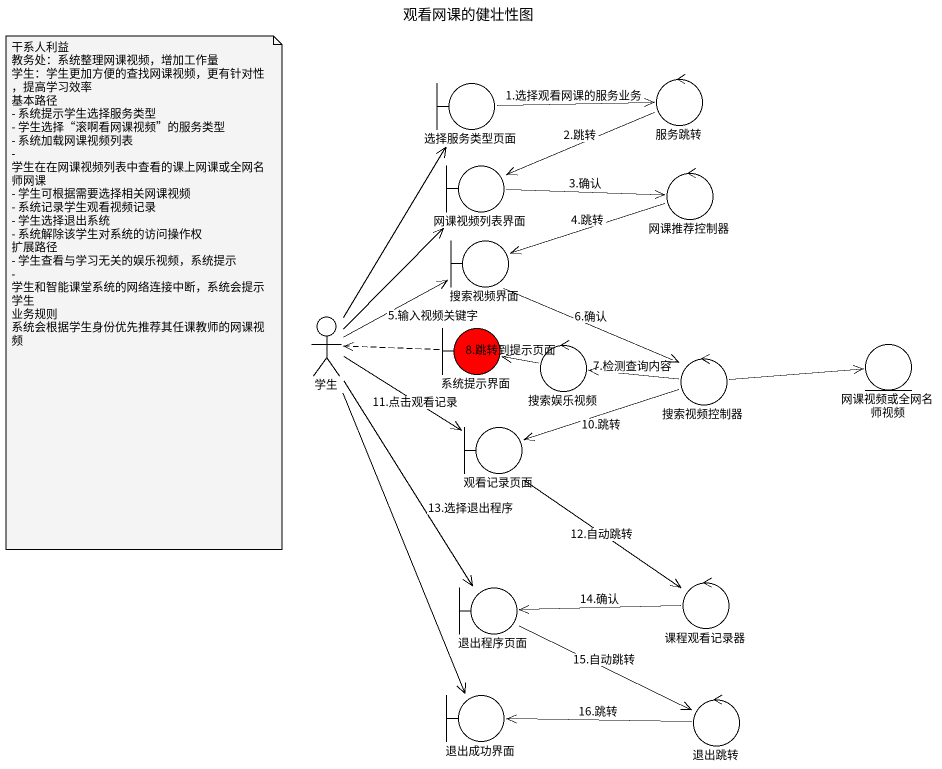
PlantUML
@startuml
title 观看网课的健壮性图
boundary 选择服务类型页面
control 服务跳转
boundary 网课视频列表界面
control 网课推荐控制器
boundary 搜索视频界面
actor 学生
boundary 系统提示界面 #FF0000
control 搜索娱乐视频
control 搜索视频控制器
entity 网课视频或全网名师视频
boundary 观看记录页面
boundary 退出程序页面
control 课程观看记录器
boundary 退出成功界面
control 退出跳转
选择服务类型页面 -right-> 服务跳转 : 1.选择观看网课的服务业务
服务跳转 -left-> 网课视频列表界面 : 2.跳转
网课视频列表界面 -right-> 网课推荐控制器 : 3.确认
网课推荐控制器 -left-> 搜索视频界面 : 4.跳转
搜索视频界面 -right-> 搜索视频控制器 : 6.确认
学生 -up-> 选择服务类型页面
学生 -up-> 网课视频列表界面
学生 -right-> 搜索视频界面 : 5.输入视频关键字
学生 -right-> 观看记录页面 : 11.点击观看记录
学生 --> 退出程序页面 : 13.选择退出程序
学生 --> 退出成功界面
系统提示界面 .left.> 学生
搜索娱乐视频 -left-> 系统提示界面 : 8.跳转到提示页面
搜索视频控制器 -left-> 搜索娱乐视频 : 7.检测查询内容
搜索视频控制器 -right-> 网课视频或全网名师视频
搜索视频控制器 -left-> 观看记录页面 : 10.跳转
观看记录页面 --> 课程观看记录器 : 12.自动跳转
退出程序页面 -right-> 退出跳转 : 15.自动跳转
课程观看记录器 -left-> 退出程序页面 : 14.确认
退出跳转 -left-> 退出成功界面 : 16.跳转
note as N1
  干系人利益
  教务处：系统整理网课视频，增加工作量
  学生：学生更加方便的查找网课视频，更有针对性，提高学习效率
  基本路径
  - 系统提示学生选择服务类型
  - 学生选择“滚啊看网课视频”的服务类型
  - 系统加载网课视频列表
  - 学生在在网课视频列表中查看的课上网课或全网名师网课
  - 学生可根据需要选择相关网课视频
  - 系统记录学生观看视频记录
  - 学生选择退出系统
  - 系统解除该学生对系统的访问操作权
  扩展路径
  - 学生查看与学习无关的娱乐视频，系统提示
  - 学生和智能课堂系统的网络连接中断，系统会提示学生
  业务规则
  系统会根据学生身份优先推荐其任课教师的网课视频
end note
@enduml
